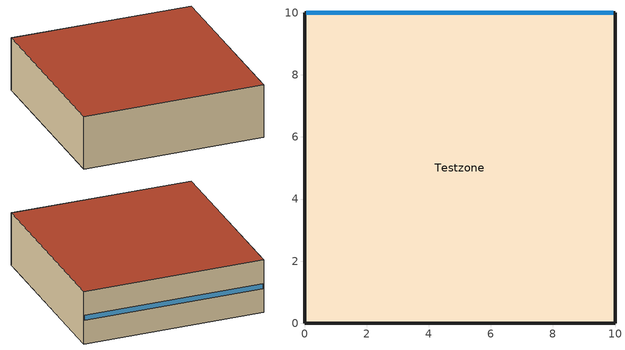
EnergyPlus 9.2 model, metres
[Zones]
Testzone
 floor adiabatic (Floor): 10,0 0,0 0,10 10,10 z0
 wall outside (WallRoofFloor): 10,10 0,10 0,0 10,0 10,10 z0:3
 window (Window): 9.95,10 0.05,10 z1.35:1.65
 roof outside (WallRoofFloor): 10,0 10,10 0,10 0,0 z3
[Building]
Test Lab: North Axis=180; Terrain=Suburbs; Loads Convergence Tolerance Value=0.04; Temperature Convergence Tolerance Value=0.4; Solar Distribution=FullExterior; Maximum Number of Warmup Days=25; Minimum Number of Warmup Days=6
[SizingPeriod:DesignDay] Day of Month=21; DryBulb Temperature Range Modifier Type=DefaultMultipliers; Humidity Condition Type=WetBulb; Barometric Pressure=99063; Rain Indicator=No; Snow Indicator=No; Daylight Saving Time Indicator=No; Solar Model Indicator=ASHRAEClearSky
Name | Month | Day Type | Maximum DryBulb Temperature | Daily DryBulb Temperature Range | Wetbulb or DewPoint at Maximum DryBulb | Wind Speed | Wind Direction | Sky Clearness
winter | 1 | WinterDesignDay | 10 | 0 | -17.3 | 4.9 | 270 | 0
summer | 7 | SummerDesignDay | 46 | 10.7 | 23 | 5.3 | 230 | 1
[Site:GroundTemperature:BuildingSurface]
18, 18, 18, 18, 18, 18, 18, 18, 18, 18, 18, 18
[Site:GroundTemperature:FCfactorMethod]
January Ground Temperature=13; February Ground Temperature=13; March Ground Temperature=13; April Ground Temperature=13; May Ground Temperature=13; June Ground Temperature=13; July Ground Temperature=13; August Ground Temperature=13; September Ground Temperature=13; October Ground Temperature=13; November Ground Temperature=13; December Ground Temperature=13
[Site:GroundTemperature:Shallow]
13, 13, 13, 13, 13, 13, 13, 13, 13, 13, 13, 13
[Site:GroundReflectance]
0.2, 0.2, 0.2, 0.2, 0.2, 0.2, 0.2, 0.2, 0.2, 0.2, 0.2, 0.2
[Site:GroundReflectance:SnowModifier]
1, 1
[Material] Thermal Absorptance=0.9; Solar Absorptance=0.7; Visible Absorptance=0.7
Name | Roughness | Thickness | Conductivity | Density | Specific Heat
Plastic | Smooth | 0.15 | 0.03 | 503 | 1000
Wood | MediumSmooth | 0.015 | 0.115 | 513 | 1381
[WindowMaterial:SimpleGlazingSystem]
1: UFactor=1.812; Solar Heat Gain Coefficient=0.227; Visible Transmittance=0.229
[Construction]
WallRoofFloor: Plastic
Floor: Wood
Window: 1
[Zone]
Testzone: Type=1; Multiplier=1; Ceiling Height=autocalculate; Volume=autocalculate; Floor Area=autocalculate; Part of Total Floor Area=Yes
[Lights]
internalLight: Zone or ZoneList=Testzone; Schedule=Internal Load Sch; Design Level Calculation Method=Watts/Area; Watts per Zone Floor Area=8; Return Air Fraction=0; Fraction Radiant=0.42; Fraction Visible=0.18; Fraction Replaceable=1; EndUse Subcategory=General; Return Air Fraction Calculated from Plenum Temperature=No
[ElectricEquipment]
InternalEquiqmentLoad: Zone or ZoneList=Testzone; Schedule=Internal Load Sch; Design Level Calculation Method=Watts/Area; Watts per Zone Floor Area=10; Fraction Latent=0; Fraction Radiant=0.3; Fraction Lost=0; EndUse Subcategory=General
[Daylighting:Controls]
DayLight: Zone=Testzone; Daylighting Method=SplitFlux; Lighting Control Type=Continuous; Minimum Input Power Fraction for Continuous or ContinuousOff Dimming Control=0.3; Minimum Light Output Fraction for Continuous or ContinuousOff Dimming Control=0.2; Number of Stepped Control Steps=1; Probability Lighting will be Reset When Needed in Manual Stepped Control=1; Glare Calculation Daylighting Reference Point=Single; Glare Calculation Azimuth Angle of View Direction Clockwise from Zone yAxis=15; Maximum Allowable Discomfort Glare Index=22; Daylighting Reference Point 1=Single; Fraction of Zone Controlled by Reference Point 1=1; Illuminance Setpoint at Reference Point 1=500; Daylighting Reference Point 2=Single; Fraction of Zone Controlled by Reference Point 2=0; Illuminance Setpoint at Reference Point 2=500; Daylighting Reference Point 3=Single; Fraction of Zone Controlled by Reference Point 3=0; Illuminance Setpoint at Reference Point 3=500; Daylighting Reference Point 4=Single; Fraction of Zone Controlled by Reference Point 4=0; Illuminance Setpoint at Reference Point 4=500; Daylighting Reference Point 5=Single; Fraction of Zone Controlled by Reference Point 5=0; Illuminance Setpoint at Reference Point 5=500; Daylighting Reference Point 6=Single; Fraction of Zone Controlled by Reference Point 6=0; Illuminance Setpoint at Reference Point 6=500; Daylighting Reference Point 7=Single; Fraction of Zone Controlled by Reference Point 7=0; Illuminance Setpoint at Reference Point 7=500; Daylighting Reference Point 8=Single; Fraction of Zone Controlled by Reference Point 8=0; Illuminance Setpoint at Reference Point 8=500; Daylighting Reference Point 9=Single; Fraction of Zone Controlled by Reference Point 9=0; Illuminance Setpoint at Reference Point 9=500; Daylighting Reference Point 10=Single; Fraction of Zone Controlled by Reference Point 10=0; Illuminance Setpoint at Reference Point 10=500
[HVACTemplate:Thermostat]
Last thermo: Heating Setpoint Schedule=Always 20; Constant Heating Setpoint=24; Cooling Setpoint Schedule=Always 24; Constant Cooling Setpoint=24
[HVACTEMPLATE:ZONE:PTAC]
Testzone: Template Thermostat=Last thermo; Cooling Supply Air Flow Rate=autosize; Heating Supply Air Flow Rate=autosize; Outdoor Air Method=Flow/Person; Outdoor Air Flow Rate per Person=0.00944; Outdoor Air Flow Rate per Zone Floor Area=0; Outdoor Air Flow Rate per Zone=0; Supply Fan Placement=DrawThrough; Supply Fan Total Efficiency=0.7; Supply Fan Delta Pressure=75; Supply Fan Motor Efficiency=0.9; Cooling Coil Type=SingleSpeedDX; Cooling Coil Gross Rated Total Capacity=autosize; Cooling Coil Gross Rated Sensible Heat Ratio=autosize; Cooling Coil Gross Rated Cooling COP=3; Heating Coil Type=Electric; Heating Coil Capacity=autosize; Gas Heating Coil Efficiency=0.8; Gas Heating Coil Parasitic Electric Load=0; Zone Cooling Design Supply Air Temperature Input Method=SupplyAirTemperature; Zone Cooling Design Supply Air Temperature=14; Zone Cooling Design Supply Air Temperature Difference=11.11; Zone Heating Design Supply Air Temperature Input Method=SupplyAirTemperature; Zone Heating Design Supply Air Temperature=50; Zone Heating Design Supply Air Temperature Difference=30; Baseboard Heating Type=None; Baseboard Heating Capacity=autosize; Capacity Control Method=None
[Schedule:Compact]
Always 20: Through: 12/31, For: AllDays, Until: 8:00, 5, Until: 18:00, 20, Until: 24:00, 5
Always 24: Through: 12/31, For: AllDays, Until: 8:00, 40, Until: 18:00, 24, Until: 24:00, 40
Internal Load Sch: Through: 12/31, For: AllDays, Until: 9:00, 0, Until: 18:00, .9, Until:24:00, 0
